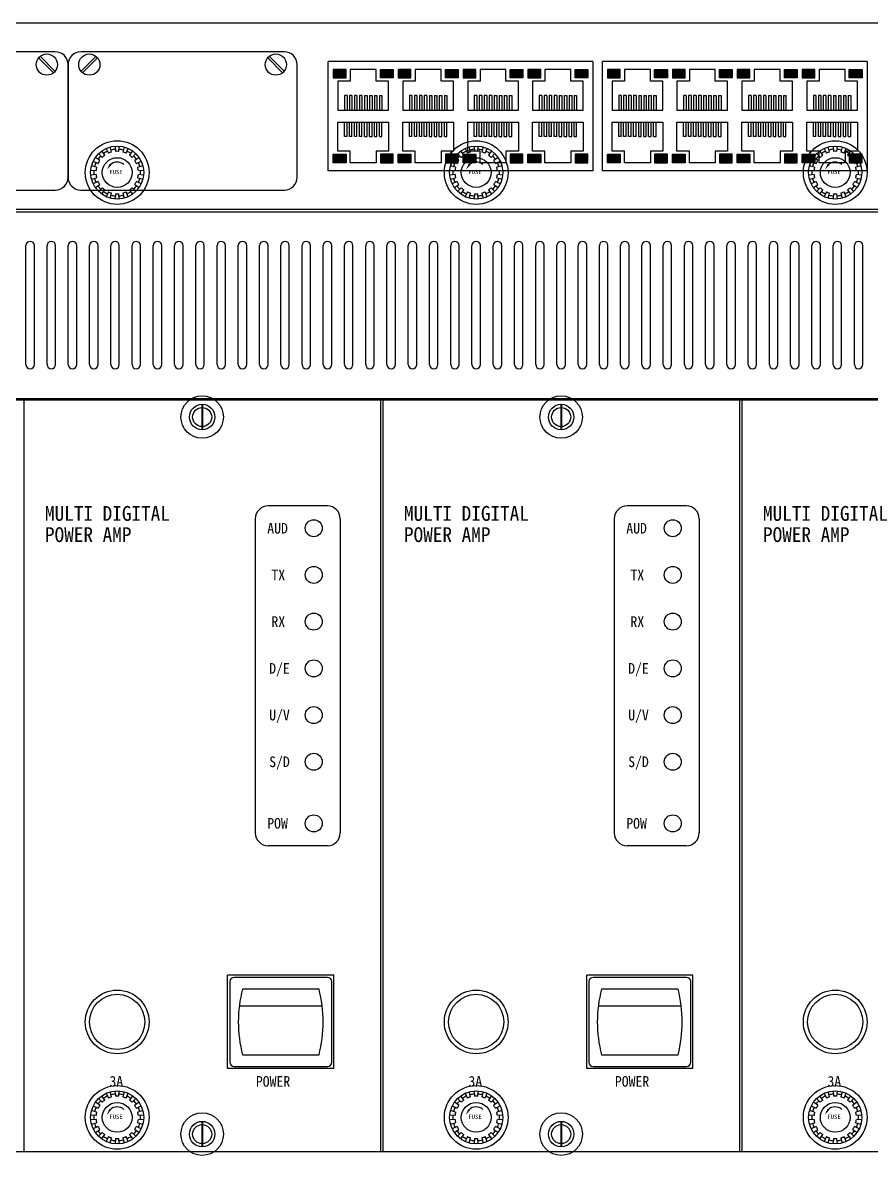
# Model space of a CAD drawing. Header units: millimetres. Extents: x 0 to 841, y 0 to 594.
# Drawn here: x 679.72 to 689.7, y 163.58 to 176.92 of the extents above; entities that cross this region are included whole.
import ezdxf
from ezdxf.enums import TextEntityAlignment as Align

# ---------------------------------------------------------------- set-up
doc = ezdxf.new("R2010")
doc.units = ezdxf.units.MM
doc.header["$LTSCALE"] = 10
doc.layers.add('LINE06', color=9, linetype='Continuous')
doc.styles.add('F1', font='GulimChe.ttf', dxfattribs={"height": 2})
doc.styles.get("Standard").update_dxf_attribs({"font": 'GulimChe.ttf'})

# ---------------------------------------------------------------- blocks, each defined once
blk = doc.blocks.new('FUSE')
for p, q in [((-197.43, 1363.48), (-196.55, 1362.59)), ((-195.94, 1363.11), (-196.66, 1364.13)), ((-195.64, 1364.72), (-195.12, 1363.58)), ((-194.37, 1363.85), (-194.7, 1365.06)), ((-193.54, 1365.26), (-193.44, 1364.02)), ((-192.64, 1364.02), (-192.54, 1365.26)), ((-191.38, 1365.06), (-191.71, 1363.85)), ((-190.96, 1363.58), (-190.44, 1364.72)), ((-189.42, 1364.13), (-190.14, 1363.11)), ((-189.53, 1362.59), (-188.65, 1363.48)), ((-197.88, 1360.29), (-199.09, 1360.61)), ((-198.68, 1361.72), (-197.55, 1361.18)), ((-197.15, 1361.87), (-198.18, 1362.58)), ((-187.89, 1362.58), (-188.92, 1361.87)), ((-188.52, 1361.18), (-187.39, 1361.72)), ((-186.99, 1360.61), (-188.2, 1360.29)), ((-199.26, 1359.62), (-198.02, 1359.51)), ((-198.02, 1358.56), (-199.26, 1358.44)), ((-199.09, 1357.46), (-197.88, 1357.77)), ((-188.2, 1357.77), (-186.99, 1357.46)), ((-188.06, 1359.51), (-186.82, 1359.62)), ((-186.82, 1358.44), (-188.06, 1358.56)), ((-197.55, 1356.89), (-198.68, 1356.35)), ((-198.18, 1355.49), (-197.15, 1356.2)), ((-196.55, 1355.47), (-197.43, 1354.58)), ((-188.65, 1354.58), (-189.53, 1355.47)), ((-188.92, 1356.2), (-187.89, 1355.49)), ((-187.39, 1356.35), (-188.52, 1356.89)), ((-196.66, 1353.94), (-195.94, 1354.96)), ((-195.12, 1354.49), (-195.64, 1353.35)), ((-194.7, 1353.01), (-194.37, 1354.21)), ((-193.44, 1354.05), (-193.54, 1352.8)), ((-192.54, 1352.8), (-192.64, 1354.05)), ((-191.71, 1354.21), (-191.38, 1353.01)), ((-190.44, 1353.35), (-190.96, 1354.49)), ((-190.14, 1354.96), (-189.42, 1353.94))]:
    blk.add_line(p, q)
for radius in [7.5, 6.25, 3.5]:
    blk.add_circle((-193.04, 1359.03), radius)
for radius, start, end in [(5, 125.4114, 134.5886), (5.5, 114.5886, 125.4114), (5, 105.4114, 114.5886), (5.5, 94.5886, 105.4114), (5, 85.4114, 94.5886), (5.5, 74.5886, 85.4114), (5, 65.4114, 74.5886), (5.5, 54.5886, 65.4114), (5, 45.4114, 54.5886), (5.5, 154.5886, 165.4114), (5.5, 134.5886, 145.4114), (5, 145.4114, 154.5886), (2.46, 49.7515, 132.9205), (5.5, 34.5886, 45.4114), (5, 25.4114, 34.5886), (5.5, 14.5886, 25.4114), (5.5, 174.5886, 185.4114), (5.5, 194.5886, 205.4114), (5, 165.4114, 174.5886), (5, 185.4114, 194.5886), (5, 5.4114, 14.5886), (5, 345.4114, 354.5886), (5.5, 334.5886, 345.4114), (5.5, 354.5886, 5.4114), (5.5, 214.5886, 225.4114), (5, 205.4114, 214.5886), (5, 225.4114, 234.5886), (5, 305.4114, 314.5886), (5.5, 314.5886, 325.4114), (5, 325.4114, 334.5886), (5.5, 234.5886, 245.4114), (5, 245.4114, 254.5886), (5.5, 254.5886, 265.4114), (5, 265.4114, 274.5886), (5.5, 274.5886, 285.4114), (5, 285.4114, 294.5886), (5.5, 294.5886, 305.4114)]:
    blk.add_arc((-193.04, 1359.03), radius, start, end)
blk.add_solid([(-194.43, 1360.77), (-194.84, 1361.05), (-195.49, 1359.67)])
at = {"style": 'F1'}
blk.add_text('FUSE', height=1, dxfattribs=at).set_placement((-194.89, 1358.67))
blk = doc.blocks.new('sw-05')
at = {"color": 7}
for p, q in [((-12, 9.5), (-12, -9.5)), ((11, 10.5), (-11, 10.5)), ((12, -9.5), (12, 9.5)), ((9, 7.75), (-9, 7.75)), ((9.77, 3.75), (-9.77, 3.75)), ((-9, -7.75), (9, -7.75)), ((-11, -10.5), (11, -10.5))]:
    blk.add_line(p, q, dxfattribs=at)
for centre, radius, start, end in [((-11, 9.5), 1, 90, 180), ((11, 9.5), 1, 0, 90), ((20.53, 0), 30.53, 165.2952, 194.7048), ((-20.53, 0), 30.53, 345.2952, 14.7048), ((-11, -9.5), 1, 180, 270), ((11, -9.5), 1, 270, 0)]:
    blk.add_arc(centre, radius, start, end, dxfattribs=at)

msp = doc.modelspace()

# ---------------------------------------------------------------- hatches: boundary and pattern name
at = {"layer": 'LINE06'}
for points in [[(683.376, 176.363), (683.376, 176.273), (683.516, 176.273), (683.516, 176.363)], [(683.931, 176.363), (683.931, 176.273), (684.071, 176.273), (684.071, 176.363)], [(684.14, 176.363), (684.14, 176.273), (684.28, 176.273), (684.28, 176.363)], [(684.695, 176.363), (684.695, 176.273), (684.835, 176.273), (684.835, 176.363)], [(684.903, 176.363), (684.903, 176.273), (685.043, 176.273), (685.043, 176.363)], [(685.458, 176.363), (685.458, 176.273), (685.598, 176.273), (685.598, 176.363)], [(685.667, 176.363), (685.667, 176.273), (685.807, 176.273), (685.807, 176.363)], [(686.222, 176.363), (686.222, 176.273), (686.362, 176.273), (686.362, 176.363)], [(686.603, 176.363), (686.603, 176.273), (686.743, 176.273), (686.743, 176.363)], [(687.158, 176.363), (687.158, 176.273), (687.298, 176.273), (687.298, 176.363)], [(687.367, 176.363), (687.367, 176.273), (687.507, 176.273), (687.507, 176.363)], [(687.922, 176.363), (687.922, 176.273), (688.062, 176.273), (688.062, 176.363)], [(688.13, 176.363), (688.13, 176.273), (688.27, 176.273), (688.27, 176.363)], [(688.685, 176.363), (688.685, 176.273), (688.825, 176.273), (688.825, 176.363)], [(688.894, 176.363), (688.894, 176.273), (689.034, 176.273), (689.034, 176.363)], [(689.449, 176.363), (689.449, 176.273), (689.589, 176.273), (689.589, 176.363)], [(683.516, 175.274), (683.516, 175.364), (683.376, 175.364), (683.376, 175.274)], [(684.071, 175.274), (684.071, 175.364), (683.931, 175.364), (683.931, 175.274)], [(684.28, 175.274), (684.28, 175.364), (684.14, 175.364), (684.14, 175.274)], [(684.835, 175.274), (684.835, 175.364), (684.695, 175.364), (684.695, 175.274)], [(685.043, 175.274), (685.043, 175.364), (684.903, 175.364), (684.903, 175.274)], [(685.598, 175.274), (685.598, 175.364), (685.458, 175.364), (685.458, 175.274)], [(685.807, 175.274), (685.807, 175.364), (685.667, 175.364), (685.667, 175.274)], [(686.362, 175.274), (686.362, 175.364), (686.222, 175.364), (686.222, 175.274)], [(686.743, 175.274), (686.743, 175.364), (686.603, 175.364), (686.603, 175.274)], [(687.298, 175.274), (687.298, 175.364), (687.158, 175.364), (687.158, 175.274)], [(687.507, 175.274), (687.507, 175.364), (687.367, 175.364), (687.367, 175.274)], [(688.062, 175.274), (688.062, 175.364), (687.922, 175.364), (687.922, 175.274)], [(688.27, 175.274), (688.27, 175.364), (688.13, 175.364), (688.13, 175.274)], [(688.825, 175.274), (688.825, 175.364), (688.685, 175.364), (688.685, 175.274)], [(689.034, 175.274), (689.034, 175.364), (688.894, 175.364), (688.894, 175.274)], [(689.589, 175.274), (689.589, 175.364), (689.449, 175.364), (689.449, 175.274)]]:
    msp.add_hatch(color=256, dxfattribs=at).paths.add_polyline_path(points)

# ---------------------------------------------------------------- linework, layer by layer
at = {"color": 7, "lineweight": 30}
for p, q in [((683.303, 171.228), (682.603, 171.228)), ((687.528, 171.228), (686.828, 171.228)), ((683.453, 171.078), (683.453, 167.378)), ((687.678, 171.078), (687.678, 167.378)), ((683.303, 167.228), (682.603, 167.228)), ((687.528, 167.228), (686.828, 167.228))]:
    msp.add_line(p, q, dxfattribs=at)
at = {"color": 7}
for p, q in [((682.453, 171.078), (682.453, 167.378)), ((686.678, 171.078), (686.678, 167.378))]:
    msp.add_line(p, q, dxfattribs=at)
for centre, start, end in [((682.603, 171.078), 90, 180), ((686.828, 171.078), 90, 180), ((682.603, 167.378), 180, 270), ((686.828, 167.378), 180, 270)]:
    msp.add_arc(centre, 0.15, start, end, dxfattribs=at)
at = {"color": 7, "lineweight": 30}
for centre, start, end in [((683.303, 171.078), 0, 90), ((687.528, 171.078), 0, 90), ((683.303, 167.378), 270, 0), ((687.528, 167.378), 270, 0)]:
    msp.add_arc(centre, 0.15, start, end, dxfattribs=at)
at = {"layer": 'LINE06'}
for p, q in [((680.079, 176.328), (679.903, 176.504)), ((680.096, 176.346), (679.92, 176.522)), ((680.403, 176.346), (680.579, 176.522)), ((680.42, 176.328), (680.596, 176.504)), ((682.774, 176.328), (682.599, 176.504)), ((682.792, 176.346), (682.616, 176.522)), ((686.426, 176.463), (683.312, 176.463)), ((683.312, 175.173), (683.312, 176.463)), ((686.426, 176.463), (686.426, 175.173)), ((689.653, 176.463), (686.539, 176.463)), ((686.539, 175.173), (686.539, 176.463)), ((689.653, 176.463), (689.653, 175.173)), ((683.371, 176.368), (683.371, 176.268)), ((683.521, 176.368), (683.371, 176.368)), ((683.376, 176.363), (683.376, 176.273)), ((683.516, 176.363), (683.376, 176.363)), ((683.516, 176.273), (683.516, 176.363)), ((683.521, 176.268), (683.521, 176.368)), ((683.876, 176.368), (683.571, 176.368)), ((683.571, 176.368), (683.571, 176.229)), ((683.876, 176.229), (683.876, 176.368)), ((683.926, 176.368), (684.076, 176.368)), ((683.926, 176.268), (683.926, 176.368)), ((683.931, 176.363), (684.071, 176.363)), ((683.931, 176.273), (683.931, 176.363)), ((684.071, 176.363), (684.071, 176.273)), ((684.076, 176.368), (684.076, 176.268)), ((684.135, 176.368), (684.135, 176.268)), ((684.285, 176.368), (684.135, 176.368)), ((684.14, 176.363), (684.14, 176.273)), ((684.28, 176.363), (684.14, 176.363)), ((684.28, 176.273), (684.28, 176.363)), ((684.285, 176.268), (684.285, 176.368)), ((684.64, 176.368), (684.335, 176.368)), ((684.335, 176.368), (684.335, 176.229)), ((684.64, 176.229), (684.64, 176.368)), ((684.69, 176.368), (684.84, 176.368)), ((684.69, 176.268), (684.69, 176.368)), ((684.695, 176.363), (684.835, 176.363)), ((684.695, 176.273), (684.695, 176.363)), ((684.835, 176.363), (684.835, 176.273)), ((684.84, 176.368), (684.84, 176.268)), ((684.898, 176.368), (684.898, 176.268)), ((685.048, 176.368), (684.898, 176.368)), ((684.903, 176.363), (684.903, 176.273)), ((685.043, 176.363), (684.903, 176.363)), ((685.043, 176.273), (685.043, 176.363)), ((685.048, 176.268), (685.048, 176.368)), ((685.403, 176.368), (685.098, 176.368)), ((685.098, 176.368), (685.098, 176.229)), ((685.403, 176.229), (685.403, 176.368)), ((685.453, 176.368), (685.603, 176.368)), ((685.453, 176.268), (685.453, 176.368)), ((685.458, 176.363), (685.598, 176.363)), ((685.458, 176.273), (685.458, 176.363)), ((685.598, 176.363), (685.598, 176.273)), ((685.603, 176.368), (685.603, 176.268)), ((685.662, 176.368), (685.662, 176.268)), ((685.812, 176.368), (685.662, 176.368)), ((685.667, 176.363), (685.667, 176.273)), ((685.807, 176.363), (685.667, 176.363)), ((685.807, 176.273), (685.807, 176.363)), ((685.812, 176.268), (685.812, 176.368)), ((686.167, 176.368), (685.862, 176.368)), ((685.862, 176.368), (685.862, 176.229)), ((686.167, 176.229), (686.167, 176.368)), ((686.217, 176.368), (686.367, 176.368)), ((686.217, 176.268), (686.217, 176.368)), ((686.222, 176.363), (686.362, 176.363)), ((686.222, 176.273), (686.222, 176.363)), ((686.362, 176.363), (686.362, 176.273)), ((686.367, 176.368), (686.367, 176.268)), ((686.598, 176.368), (686.598, 176.268)), ((686.748, 176.368), (686.598, 176.368)), ((686.603, 176.363), (686.603, 176.273)), ((686.743, 176.363), (686.603, 176.363)), ((686.743, 176.273), (686.743, 176.363)), ((686.748, 176.268), (686.748, 176.368)), ((687.103, 176.368), (686.798, 176.368)), ((686.798, 176.368), (686.798, 176.229)), ((687.103, 176.229), (687.103, 176.368)), ((687.153, 176.368), (687.303, 176.368)), ((687.153, 176.268), (687.153, 176.368)), ((687.158, 176.363), (687.298, 176.363)), ((687.158, 176.273), (687.158, 176.363)), ((687.298, 176.363), (687.298, 176.273)), ((687.303, 176.368), (687.303, 176.268)), ((687.362, 176.368), (687.362, 176.268)), ((687.512, 176.368), (687.362, 176.368)), ((687.367, 176.363), (687.367, 176.273)), ((687.507, 176.363), (687.367, 176.363)), ((687.507, 176.273), (687.507, 176.363)), ((687.512, 176.268), (687.512, 176.368)), ((687.867, 176.368), (687.562, 176.368)), ((687.562, 176.368), (687.562, 176.229)), ((687.867, 176.229), (687.867, 176.368)), ((687.917, 176.368), (688.067, 176.368)), ((687.917, 176.268), (687.917, 176.368)), ((687.922, 176.363), (688.062, 176.363)), ((687.922, 176.273), (687.922, 176.363)), ((688.062, 176.363), (688.062, 176.273)), ((688.067, 176.368), (688.067, 176.268)), ((688.125, 176.368), (688.125, 176.268)), ((688.275, 176.368), (688.125, 176.368)), ((688.13, 176.363), (688.13, 176.273)), ((688.27, 176.363), (688.13, 176.363)), ((688.27, 176.273), (688.27, 176.363)), ((688.275, 176.268), (688.275, 176.368)), ((688.63, 176.368), (688.325, 176.368)), ((688.325, 176.368), (688.325, 176.229)), ((688.63, 176.229), (688.63, 176.368)), ((688.68, 176.368), (688.83, 176.368)), ((688.68, 176.268), (688.68, 176.368)), ((688.685, 176.363), (688.825, 176.363)), ((688.685, 176.273), (688.685, 176.363)), ((688.825, 176.363), (688.825, 176.273)), ((688.83, 176.368), (688.83, 176.268)), ((688.889, 176.368), (688.889, 176.268)), ((689.039, 176.368), (688.889, 176.368)), ((688.894, 176.363), (688.894, 176.273)), ((689.034, 176.363), (688.894, 176.363)), ((689.034, 176.273), (689.034, 176.363)), ((689.039, 176.268), (689.039, 176.368)), ((689.394, 176.368), (689.089, 176.368)), ((689.089, 176.368), (689.089, 176.229)), ((689.394, 176.229), (689.394, 176.368)), ((689.444, 176.368), (689.594, 176.368)), ((689.444, 176.268), (689.444, 176.368)), ((689.449, 176.363), (689.589, 176.363)), ((689.449, 176.273), (689.449, 176.363)), ((689.589, 176.363), (689.589, 176.273)), ((689.594, 176.368), (689.594, 176.268)), ((683.371, 176.268), (683.521, 176.268)), ((683.376, 176.273), (683.516, 176.273)), ((683.425, 176.229), (683.425, 175.889)), ((683.571, 176.229), (683.425, 176.229)), ((684.021, 176.229), (683.876, 176.229)), ((684.076, 176.268), (683.926, 176.268)), ((684.071, 176.273), (683.931, 176.273)), ((684.021, 175.889), (684.021, 176.229)), ((684.135, 176.268), (684.285, 176.268)), ((684.14, 176.273), (684.28, 176.273)), ((684.189, 176.229), (684.189, 175.889)), ((684.335, 176.229), (684.189, 176.229)), ((684.785, 176.229), (684.64, 176.229)), ((684.84, 176.268), (684.69, 176.268)), ((684.835, 176.273), (684.695, 176.273)), ((684.785, 175.889), (684.785, 176.229)), ((684.898, 176.268), (685.048, 176.268)), ((684.903, 176.273), (685.043, 176.273)), ((684.953, 176.229), (684.953, 175.889)), ((685.098, 176.229), (684.953, 176.229)), ((685.549, 176.229), (685.403, 176.229)), ((685.603, 176.268), (685.453, 176.268)), ((685.598, 176.273), (685.458, 176.273)), ((685.549, 175.889), (685.549, 176.229)), ((685.662, 176.268), (685.812, 176.268)), ((685.667, 176.273), (685.807, 176.273)), ((685.717, 176.229), (685.717, 175.889)), ((685.862, 176.229), (685.717, 176.229)), ((686.313, 176.229), (686.167, 176.229)), ((686.367, 176.268), (686.217, 176.268)), ((686.362, 176.273), (686.222, 176.273)), ((686.313, 175.889), (686.313, 176.229)), ((686.598, 176.268), (686.748, 176.268)), ((686.603, 176.273), (686.743, 176.273)), ((686.652, 176.229), (686.652, 175.889)), ((686.798, 176.229), (686.652, 176.229)), ((687.248, 176.229), (687.103, 176.229)), ((687.303, 176.268), (687.153, 176.268)), ((687.298, 176.273), (687.158, 176.273)), ((687.248, 175.889), (687.248, 176.229)), ((687.362, 176.268), (687.512, 176.268)), ((687.367, 176.273), (687.507, 176.273)), ((687.416, 176.229), (687.416, 175.889)), ((687.562, 176.229), (687.416, 176.229)), ((688.012, 176.229), (687.867, 176.229)), ((688.067, 176.268), (687.917, 176.268)), ((688.062, 176.273), (687.922, 176.273)), ((688.012, 175.889), (688.012, 176.229)), ((688.125, 176.268), (688.275, 176.268)), ((688.13, 176.273), (688.27, 176.273)), ((688.18, 176.229), (688.18, 175.889)), ((688.325, 176.229), (688.18, 176.229)), ((688.776, 176.229), (688.63, 176.229)), ((688.83, 176.268), (688.68, 176.268)), ((688.825, 176.273), (688.685, 176.273)), ((688.776, 175.889), (688.776, 176.229)), ((688.889, 176.268), (689.039, 176.268)), ((688.894, 176.273), (689.034, 176.273)), ((688.944, 176.229), (688.944, 175.889)), ((689.089, 176.229), (688.944, 176.229)), ((689.54, 176.229), (689.394, 176.229)), ((689.594, 176.268), (689.444, 176.268)), ((689.589, 176.273), (689.449, 176.273)), ((689.54, 175.889), (689.54, 176.229)), ((683.533, 176.059), (683.503, 176.059)), ((683.503, 176.059), (683.503, 175.889)), ((683.533, 176.059), (683.533, 175.889)), ((683.561, 176.059), (683.561, 175.889)), ((683.591, 176.059), (683.561, 176.059)), ((683.591, 176.059), (683.591, 175.889)), ((683.62, 176.059), (683.62, 175.889)), ((683.65, 176.059), (683.62, 176.059)), ((683.65, 176.059), (683.65, 175.889)), ((683.678, 176.059), (683.678, 175.889)), ((683.708, 176.059), (683.678, 176.059)), ((683.708, 176.059), (683.708, 175.889)), ((683.738, 176.059), (683.768, 176.059)), ((683.738, 176.059), (683.738, 175.889)), ((683.768, 176.059), (683.768, 175.889)), ((683.797, 176.059), (683.797, 175.889)), ((683.797, 176.059), (683.827, 176.059)), ((683.827, 176.059), (683.827, 175.889)), ((683.855, 176.059), (683.855, 175.889)), ((683.855, 176.059), (683.885, 176.059)), ((683.885, 176.059), (683.885, 175.889)), ((683.914, 176.059), (683.944, 176.059)), ((683.914, 176.059), (683.914, 175.889)), ((683.944, 176.059), (683.944, 175.889)), ((684.297, 176.059), (684.267, 176.059)), ((684.267, 176.059), (684.267, 175.889)), ((684.297, 176.059), (684.297, 175.889)), ((684.325, 176.059), (684.325, 175.889)), ((684.355, 176.059), (684.325, 176.059)), ((684.355, 176.059), (684.355, 175.889)), ((684.384, 176.059), (684.384, 175.889)), ((684.414, 176.059), (684.384, 176.059)), ((684.414, 176.059), (684.414, 175.889)), ((684.442, 176.059), (684.442, 175.889)), ((684.472, 176.059), (684.442, 176.059)), ((684.472, 176.059), (684.472, 175.889)), ((684.502, 176.059), (684.532, 176.059)), ((684.502, 176.059), (684.502, 175.889)), ((684.532, 176.059), (684.532, 175.889)), ((684.561, 176.059), (684.561, 175.889)), ((684.561, 176.059), (684.591, 176.059)), ((684.591, 176.059), (684.591, 175.889)), ((684.619, 176.059), (684.619, 175.889)), ((684.619, 176.059), (684.649, 176.059)), ((684.649, 176.059), (684.649, 175.889)), ((684.678, 176.059), (684.708, 176.059)), ((684.678, 176.059), (684.678, 175.889)), ((684.708, 176.059), (684.708, 175.889)), ((685.06, 176.059), (685.03, 176.059)), ((685.03, 176.059), (685.03, 175.889)), ((685.06, 176.059), (685.06, 175.889)), ((685.089, 176.059), (685.089, 175.889)), ((685.119, 176.059), (685.089, 176.059)), ((685.119, 176.059), (685.119, 175.889)), ((685.147, 176.059), (685.147, 175.889)), ((685.177, 176.059), (685.147, 176.059)), ((685.177, 176.059), (685.177, 175.889)), ((685.206, 176.059), (685.206, 175.889)), ((685.236, 176.059), (685.206, 176.059)), ((685.236, 176.059), (685.236, 175.889)), ((685.266, 176.059), (685.296, 176.059)), ((685.266, 176.059), (685.266, 175.889)), ((685.296, 176.059), (685.296, 175.889)), ((685.324, 176.059), (685.324, 175.889)), ((685.324, 176.059), (685.354, 176.059)), ((685.354, 176.059), (685.354, 175.889)), ((685.383, 176.059), (685.383, 175.889)), ((685.383, 176.059), (685.413, 176.059)), ((685.413, 176.059), (685.413, 175.889)), ((685.441, 176.059), (685.471, 176.059)), ((685.441, 176.059), (685.441, 175.889)), ((685.471, 176.059), (685.471, 175.889)), ((685.824, 176.059), (685.794, 176.059)), ((685.794, 176.059), (685.794, 175.889)), ((685.824, 176.059), (685.824, 175.889)), ((685.853, 176.059), (685.853, 175.889)), ((685.883, 176.059), (685.853, 176.059)), ((685.883, 176.059), (685.883, 175.889)), ((685.911, 176.059), (685.911, 175.889)), ((685.941, 176.059), (685.911, 176.059)), ((685.941, 176.059), (685.941, 175.889)), ((685.97, 176.059), (685.97, 175.889)), ((686, 176.059), (685.97, 176.059)), ((686, 176.059), (686, 175.889)), ((686.03, 176.059), (686.06, 176.059)), ((686.03, 176.059), (686.03, 175.889)), ((686.06, 176.059), (686.06, 175.889)), ((686.088, 176.059), (686.088, 175.889)), ((686.088, 176.059), (686.118, 176.059)), ((686.118, 176.059), (686.118, 175.889)), ((686.147, 176.059), (686.147, 175.889)), ((686.147, 176.059), (686.177, 176.059)), ((686.177, 176.059), (686.177, 175.889)), ((686.205, 176.059), (686.235, 176.059)), ((686.205, 176.059), (686.205, 175.889)), ((686.235, 176.059), (686.235, 175.889)), ((686.76, 176.059), (686.73, 176.059)), ((686.73, 176.059), (686.73, 175.889)), ((686.76, 176.059), (686.76, 175.889)), ((686.788, 176.059), (686.788, 175.889)), ((686.818, 176.059), (686.788, 176.059)), ((686.818, 176.059), (686.818, 175.889)), ((686.847, 176.059), (686.847, 175.889)), ((686.877, 176.059), (686.847, 176.059)), ((686.877, 176.059), (686.877, 175.889)), ((686.905, 176.059), (686.905, 175.889)), ((686.935, 176.059), (686.905, 176.059)), ((686.935, 176.059), (686.935, 175.889)), ((686.965, 176.059), (686.995, 176.059)), ((686.965, 176.059), (686.965, 175.889)), ((686.995, 176.059), (686.995, 175.889)), ((687.024, 176.059), (687.024, 175.889)), ((687.024, 176.059), (687.054, 176.059)), ((687.054, 176.059), (687.054, 175.889)), ((687.082, 176.059), (687.082, 175.889)), ((687.082, 176.059), (687.112, 176.059)), ((687.112, 176.059), (687.112, 175.889)), ((687.141, 176.059), (687.171, 176.059)), ((687.141, 176.059), (687.141, 175.889)), ((687.171, 176.059), (687.171, 175.889)), ((687.524, 176.059), (687.494, 176.059)), ((687.494, 176.059), (687.494, 175.889)), ((687.524, 176.059), (687.524, 175.889)), ((687.552, 176.059), (687.552, 175.889)), ((687.582, 176.059), (687.552, 176.059)), ((687.582, 176.059), (687.582, 175.889)), ((687.611, 176.059), (687.611, 175.889)), ((687.641, 176.059), (687.611, 176.059)), ((687.641, 176.059), (687.641, 175.889)), ((687.669, 176.059), (687.669, 175.889)), ((687.699, 176.059), (687.669, 176.059)), ((687.699, 176.059), (687.699, 175.889)), ((687.729, 176.059), (687.759, 176.059)), ((687.729, 176.059), (687.729, 175.889)), ((687.759, 176.059), (687.759, 175.889)), ((687.788, 176.059), (687.788, 175.889)), ((687.788, 176.059), (687.818, 176.059)), ((687.818, 176.059), (687.818, 175.889)), ((687.846, 176.059), (687.846, 175.889)), ((687.846, 176.059), (687.876, 176.059)), ((687.876, 176.059), (687.876, 175.889)), ((687.905, 176.059), (687.935, 176.059)), ((687.905, 176.059), (687.905, 175.889)), ((687.935, 176.059), (687.935, 175.889)), ((688.287, 176.059), (688.257, 176.059)), ((688.257, 176.059), (688.257, 175.889)), ((688.287, 176.059), (688.287, 175.889)), ((688.316, 176.059), (688.316, 175.889)), ((688.346, 176.059), (688.316, 176.059)), ((688.346, 176.059), (688.346, 175.889)), ((688.374, 176.059), (688.374, 175.889)), ((688.404, 176.059), (688.374, 176.059)), ((688.404, 176.059), (688.404, 175.889)), ((688.433, 176.059), (688.433, 175.889)), ((688.463, 176.059), (688.433, 176.059)), ((688.463, 176.059), (688.463, 175.889)), ((688.493, 176.059), (688.523, 176.059)), ((688.493, 176.059), (688.493, 175.889)), ((688.523, 176.059), (688.523, 175.889)), ((688.551, 176.059), (688.551, 175.889)), ((688.551, 176.059), (688.581, 176.059)), ((688.581, 176.059), (688.581, 175.889)), ((688.61, 176.059), (688.61, 175.889)), ((688.61, 176.059), (688.64, 176.059)), ((688.64, 176.059), (688.64, 175.889)), ((688.668, 176.059), (688.698, 176.059)), ((688.668, 176.059), (688.668, 175.889)), ((688.698, 176.059), (688.698, 175.889)), ((689.051, 176.059), (689.021, 176.059)), ((689.021, 176.059), (689.021, 175.889)), ((689.051, 176.059), (689.051, 175.889)), ((689.08, 176.059), (689.08, 175.889)), ((689.11, 176.059), (689.08, 176.059)), ((689.11, 176.059), (689.11, 175.889)), ((689.138, 176.059), (689.138, 175.889)), ((689.168, 176.059), (689.138, 176.059)), ((689.168, 176.059), (689.168, 175.889)), ((689.197, 176.059), (689.197, 175.889)), ((689.227, 176.059), (689.197, 176.059)), ((689.227, 176.059), (689.227, 175.889)), ((689.257, 176.059), (689.287, 176.059)), ((689.257, 176.059), (689.257, 175.889)), ((689.287, 176.059), (689.287, 175.889)), ((689.315, 176.059), (689.315, 175.889)), ((689.315, 176.059), (689.345, 176.059)), ((689.345, 176.059), (689.345, 175.889)), ((689.374, 176.059), (689.374, 175.889)), ((689.374, 176.059), (689.404, 176.059)), ((689.404, 176.059), (689.404, 175.889)), ((689.432, 176.059), (689.462, 176.059)), ((689.432, 176.059), (689.432, 175.889)), ((689.462, 176.059), (689.462, 175.889)), ((683.425, 175.889), (684.021, 175.889)), ((684.189, 175.889), (684.785, 175.889)), ((684.953, 175.889), (685.549, 175.889)), ((685.717, 175.889), (686.313, 175.889)), ((686.652, 175.889), (687.248, 175.889)), ((687.416, 175.889), (688.012, 175.889)), ((688.18, 175.889), (688.776, 175.889)), ((688.944, 175.889), (689.54, 175.889)), ((683.425, 175.748), (684.021, 175.748)), ((683.425, 175.407), (683.425, 175.748)), ((683.503, 175.578), (683.503, 175.748)), ((683.533, 175.578), (683.533, 175.748)), ((683.561, 175.578), (683.561, 175.748)), ((683.591, 175.578), (683.591, 175.748)), ((683.62, 175.578), (683.62, 175.748)), ((683.65, 175.578), (683.65, 175.748)), ((683.678, 175.578), (683.678, 175.748)), ((683.708, 175.578), (683.708, 175.748)), ((683.738, 175.578), (683.738, 175.748)), ((683.768, 175.578), (683.768, 175.748)), ((683.797, 175.578), (683.797, 175.748)), ((683.827, 175.578), (683.827, 175.748)), ((683.855, 175.578), (683.855, 175.748)), ((683.885, 175.578), (683.885, 175.748)), ((683.914, 175.578), (683.914, 175.748)), ((683.944, 175.578), (683.944, 175.748)), ((684.021, 175.748), (684.021, 175.407)), ((684.189, 175.748), (684.785, 175.748)), ((684.189, 175.407), (684.189, 175.748)), ((684.267, 175.578), (684.267, 175.748)), ((684.297, 175.578), (684.297, 175.748)), ((684.325, 175.578), (684.325, 175.748)), ((684.355, 175.578), (684.355, 175.748)), ((684.384, 175.578), (684.384, 175.748)), ((684.414, 175.578), (684.414, 175.748)), ((684.442, 175.578), (684.442, 175.748)), ((684.472, 175.578), (684.472, 175.748)), ((684.502, 175.578), (684.502, 175.748)), ((684.532, 175.578), (684.532, 175.748)), ((684.561, 175.578), (684.561, 175.748)), ((684.591, 175.578), (684.591, 175.748)), ((684.619, 175.578), (684.619, 175.748)), ((684.649, 175.578), (684.649, 175.748)), ((684.678, 175.578), (684.678, 175.748)), ((684.708, 175.578), (684.708, 175.748)), ((684.785, 175.748), (684.785, 175.407)), ((684.953, 175.748), (685.549, 175.748)), ((684.953, 175.407), (684.953, 175.748)), ((685.03, 175.578), (685.03, 175.748)), ((685.06, 175.578), (685.06, 175.748)), ((685.089, 175.578), (685.089, 175.748)), ((685.119, 175.578), (685.119, 175.748)), ((685.147, 175.578), (685.147, 175.748)), ((685.177, 175.578), (685.177, 175.748)), ((685.206, 175.578), (685.206, 175.748)), ((685.236, 175.578), (685.236, 175.748)), ((685.266, 175.578), (685.266, 175.748)), ((685.296, 175.578), (685.296, 175.748)), ((685.324, 175.578), (685.324, 175.748)), ((685.354, 175.578), (685.354, 175.748)), ((685.383, 175.578), (685.383, 175.748)), ((685.413, 175.578), (685.413, 175.748)), ((685.441, 175.578), (685.441, 175.748)), ((685.471, 175.578), (685.471, 175.748)), ((685.549, 175.748), (685.549, 175.407)), ((685.717, 175.748), (686.313, 175.748)), ((685.717, 175.407), (685.717, 175.748)), ((685.794, 175.578), (685.794, 175.748)), ((685.824, 175.578), (685.824, 175.748)), ((685.853, 175.578), (685.853, 175.748)), ((685.883, 175.578), (685.883, 175.748)), ((685.911, 175.578), (685.911, 175.748)), ((685.941, 175.578), (685.941, 175.748)), ((685.97, 175.578), (685.97, 175.748)), ((686, 175.578), (686, 175.748)), ((686.03, 175.578), (686.03, 175.748)), ((686.06, 175.578), (686.06, 175.748)), ((686.088, 175.578), (686.088, 175.748)), ((686.118, 175.578), (686.118, 175.748)), ((686.147, 175.578), (686.147, 175.748)), ((686.177, 175.578), (686.177, 175.748)), ((686.205, 175.578), (686.205, 175.748)), ((686.235, 175.578), (686.235, 175.748)), ((686.313, 175.748), (686.313, 175.407)), ((686.652, 175.748), (687.248, 175.748)), ((686.652, 175.407), (686.652, 175.748)), ((686.73, 175.578), (686.73, 175.748)), ((686.76, 175.578), (686.76, 175.748)), ((686.788, 175.578), (686.788, 175.748)), ((686.818, 175.578), (686.818, 175.748)), ((686.847, 175.578), (686.847, 175.748)), ((686.877, 175.578), (686.877, 175.748)), ((686.905, 175.578), (686.905, 175.748)), ((686.935, 175.578), (686.935, 175.748)), ((686.965, 175.578), (686.965, 175.748)), ((686.995, 175.578), (686.995, 175.748)), ((687.024, 175.578), (687.024, 175.748)), ((687.054, 175.578), (687.054, 175.748)), ((687.082, 175.578), (687.082, 175.748)), ((687.112, 175.578), (687.112, 175.748)), ((687.141, 175.578), (687.141, 175.748)), ((687.171, 175.578), (687.171, 175.748)), ((687.248, 175.748), (687.248, 175.407)), ((687.416, 175.748), (688.012, 175.748)), ((687.416, 175.407), (687.416, 175.748)), ((687.494, 175.578), (687.494, 175.748)), ((687.524, 175.578), (687.524, 175.748)), ((687.552, 175.578), (687.552, 175.748)), ((687.582, 175.578), (687.582, 175.748)), ((687.611, 175.578), (687.611, 175.748)), ((687.641, 175.578), (687.641, 175.748)), ((687.669, 175.578), (687.669, 175.748)), ((687.699, 175.578), (687.699, 175.748)), ((687.729, 175.578), (687.729, 175.748)), ((687.759, 175.578), (687.759, 175.748)), ((687.788, 175.578), (687.788, 175.748)), ((687.818, 175.578), (687.818, 175.748)), ((687.846, 175.578), (687.846, 175.748)), ((687.876, 175.578), (687.876, 175.748)), ((687.905, 175.578), (687.905, 175.748)), ((687.935, 175.578), (687.935, 175.748)), ((688.012, 175.748), (688.012, 175.407)), ((688.18, 175.748), (688.776, 175.748)), ((688.18, 175.407), (688.18, 175.748)), ((688.257, 175.578), (688.257, 175.748)), ((688.287, 175.578), (688.287, 175.748)), ((688.316, 175.578), (688.316, 175.748)), ((688.346, 175.578), (688.346, 175.748)), ((688.374, 175.578), (688.374, 175.748)), ((688.404, 175.578), (688.404, 175.748)), ((688.433, 175.578), (688.433, 175.748)), ((688.463, 175.578), (688.463, 175.748)), ((688.493, 175.578), (688.493, 175.748)), ((688.523, 175.578), (688.523, 175.748)), ((688.551, 175.578), (688.551, 175.748)), ((688.581, 175.578), (688.581, 175.748)), ((688.61, 175.578), (688.61, 175.748)), ((688.64, 175.578), (688.64, 175.748)), ((688.668, 175.578), (688.668, 175.748)), ((688.698, 175.578), (688.698, 175.748)), ((688.776, 175.748), (688.776, 175.407)), ((688.944, 175.748), (689.54, 175.748)), ((688.944, 175.407), (688.944, 175.748)), ((689.021, 175.578), (689.021, 175.748)), ((689.051, 175.578), (689.051, 175.748)), ((689.08, 175.578), (689.08, 175.748)), ((689.11, 175.578), (689.11, 175.748)), ((689.138, 175.578), (689.138, 175.748)), ((689.168, 175.578), (689.168, 175.748)), ((689.197, 175.578), (689.197, 175.748)), ((689.227, 175.578), (689.227, 175.748)), ((689.257, 175.578), (689.257, 175.748)), ((689.287, 175.578), (689.287, 175.748)), ((689.315, 175.578), (689.315, 175.748)), ((689.345, 175.578), (689.345, 175.748)), ((689.374, 175.578), (689.374, 175.748)), ((689.404, 175.578), (689.404, 175.748)), ((689.432, 175.578), (689.432, 175.748)), ((689.462, 175.578), (689.462, 175.748)), ((689.54, 175.748), (689.54, 175.407)), ((683.533, 175.578), (683.503, 175.578)), ((683.591, 175.578), (683.561, 175.578)), ((683.65, 175.578), (683.62, 175.578)), ((683.708, 175.578), (683.678, 175.578)), ((683.738, 175.578), (683.768, 175.578)), ((683.797, 175.578), (683.827, 175.578)), ((683.855, 175.578), (683.885, 175.578)), ((683.914, 175.578), (683.944, 175.578)), ((684.297, 175.578), (684.267, 175.578)), ((684.355, 175.578), (684.325, 175.578)), ((684.414, 175.578), (684.384, 175.578)), ((684.472, 175.578), (684.442, 175.578)), ((684.502, 175.578), (684.532, 175.578)), ((684.561, 175.578), (684.591, 175.578)), ((684.619, 175.578), (684.649, 175.578)), ((684.678, 175.578), (684.708, 175.578)), ((685.06, 175.578), (685.03, 175.578)), ((685.119, 175.578), (685.089, 175.578)), ((685.177, 175.578), (685.147, 175.578)), ((685.236, 175.578), (685.206, 175.578)), ((685.266, 175.578), (685.296, 175.578)), ((685.324, 175.578), (685.354, 175.578)), ((685.383, 175.578), (685.413, 175.578)), ((685.441, 175.578), (685.471, 175.578)), ((685.824, 175.578), (685.794, 175.578)), ((685.883, 175.578), (685.853, 175.578)), ((685.941, 175.578), (685.911, 175.578)), ((686, 175.578), (685.97, 175.578)), ((686.03, 175.578), (686.06, 175.578)), ((686.088, 175.578), (686.118, 175.578)), ((686.147, 175.578), (686.177, 175.578)), ((686.205, 175.578), (686.235, 175.578)), ((686.76, 175.578), (686.73, 175.578)), ((686.818, 175.578), (686.788, 175.578)), ((686.877, 175.578), (686.847, 175.578)), ((686.935, 175.578), (686.905, 175.578)), ((686.965, 175.578), (686.995, 175.578)), ((687.024, 175.578), (687.054, 175.578)), ((687.082, 175.578), (687.112, 175.578)), ((687.141, 175.578), (687.171, 175.578)), ((687.524, 175.578), (687.494, 175.578)), ((687.582, 175.578), (687.552, 175.578)), ((687.641, 175.578), (687.611, 175.578)), ((687.699, 175.578), (687.669, 175.578)), ((687.729, 175.578), (687.759, 175.578)), ((687.788, 175.578), (687.818, 175.578)), ((687.846, 175.578), (687.876, 175.578)), ((687.905, 175.578), (687.935, 175.578)), ((688.287, 175.578), (688.257, 175.578)), ((688.346, 175.578), (688.316, 175.578)), ((688.404, 175.578), (688.374, 175.578)), ((688.463, 175.578), (688.433, 175.578)), ((688.493, 175.578), (688.523, 175.578)), ((688.551, 175.578), (688.581, 175.578)), ((688.61, 175.578), (688.64, 175.578)), ((688.668, 175.578), (688.698, 175.578)), ((689.051, 175.578), (689.021, 175.578)), ((689.11, 175.578), (689.08, 175.578)), ((689.168, 175.578), (689.138, 175.578)), ((689.227, 175.578), (689.197, 175.578)), ((689.257, 175.578), (689.287, 175.578)), ((689.315, 175.578), (689.345, 175.578)), ((689.374, 175.578), (689.404, 175.578)), ((689.432, 175.578), (689.462, 175.578)), ((683.571, 175.407), (683.425, 175.407)), ((683.571, 175.269), (683.571, 175.407)), ((684.021, 175.407), (683.876, 175.407)), ((683.876, 175.407), (683.876, 175.269)), ((684.335, 175.407), (684.189, 175.407)), ((684.335, 175.269), (684.335, 175.407)), ((684.785, 175.407), (684.64, 175.407)), ((684.64, 175.407), (684.64, 175.269)), ((685.098, 175.407), (684.953, 175.407)), ((685.098, 175.269), (685.098, 175.407)), ((685.549, 175.407), (685.403, 175.407)), ((685.403, 175.407), (685.403, 175.269)), ((685.862, 175.407), (685.717, 175.407)), ((685.862, 175.269), (685.862, 175.407)), ((686.313, 175.407), (686.167, 175.407)), ((686.167, 175.407), (686.167, 175.269)), ((686.798, 175.407), (686.652, 175.407)), ((686.798, 175.269), (686.798, 175.407)), ((687.248, 175.407), (687.103, 175.407)), ((687.103, 175.407), (687.103, 175.269)), ((687.562, 175.407), (687.416, 175.407)), ((687.562, 175.269), (687.562, 175.407)), ((688.012, 175.407), (687.867, 175.407)), ((687.867, 175.407), (687.867, 175.269)), ((688.325, 175.407), (688.18, 175.407)), ((688.325, 175.269), (688.325, 175.407)), ((688.776, 175.407), (688.63, 175.407)), ((688.63, 175.407), (688.63, 175.269)), ((689.089, 175.407), (688.944, 175.407)), ((689.089, 175.269), (689.089, 175.407)), ((689.54, 175.407), (689.394, 175.407)), ((689.394, 175.407), (689.394, 175.269)), ((683.371, 175.269), (683.371, 175.369)), ((683.371, 175.369), (683.521, 175.369)), ((683.521, 175.269), (683.371, 175.269)), ((683.376, 175.274), (683.376, 175.364)), ((683.376, 175.364), (683.516, 175.364)), ((683.516, 175.274), (683.376, 175.274)), ((683.516, 175.364), (683.516, 175.274)), ((683.521, 175.369), (683.521, 175.269)), ((683.876, 175.269), (683.571, 175.269)), ((683.926, 175.369), (683.926, 175.269)), ((684.076, 175.369), (683.926, 175.369)), ((683.926, 175.269), (684.076, 175.269)), ((683.931, 175.364), (683.931, 175.274)), ((684.071, 175.364), (683.931, 175.364)), ((683.931, 175.274), (684.071, 175.274)), ((684.071, 175.274), (684.071, 175.364)), ((684.076, 175.269), (684.076, 175.369)), ((684.135, 175.269), (684.135, 175.369)), ((684.135, 175.369), (684.285, 175.369)), ((684.285, 175.269), (684.135, 175.269)), ((684.14, 175.274), (684.14, 175.364)), ((684.14, 175.364), (684.28, 175.364)), ((684.28, 175.274), (684.14, 175.274)), ((684.28, 175.364), (684.28, 175.274)), ((684.285, 175.369), (684.285, 175.269)), ((684.64, 175.269), (684.335, 175.269)), ((684.69, 175.369), (684.69, 175.269)), ((684.84, 175.369), (684.69, 175.369)), ((684.69, 175.269), (684.84, 175.269)), ((684.695, 175.364), (684.695, 175.274)), ((684.835, 175.364), (684.695, 175.364)), ((684.695, 175.274), (684.835, 175.274)), ((684.835, 175.274), (684.835, 175.364)), ((684.84, 175.269), (684.84, 175.369)), ((684.898, 175.269), (684.898, 175.369)), ((684.898, 175.369), (685.048, 175.369)), ((685.048, 175.269), (684.898, 175.269)), ((684.903, 175.274), (684.903, 175.364)), ((684.903, 175.364), (685.043, 175.364)), ((685.043, 175.274), (684.903, 175.274)), ((685.043, 175.364), (685.043, 175.274)), ((685.048, 175.369), (685.048, 175.269)), ((685.403, 175.269), (685.098, 175.269)), ((685.453, 175.369), (685.453, 175.269)), ((685.603, 175.369), (685.453, 175.369)), ((685.453, 175.269), (685.603, 175.269)), ((685.458, 175.364), (685.458, 175.274)), ((685.598, 175.364), (685.458, 175.364)), ((685.458, 175.274), (685.598, 175.274)), ((685.598, 175.274), (685.598, 175.364)), ((685.603, 175.269), (685.603, 175.369)), ((685.662, 175.269), (685.662, 175.369)), ((685.662, 175.369), (685.812, 175.369)), ((685.812, 175.269), (685.662, 175.269)), ((685.667, 175.274), (685.667, 175.364)), ((685.667, 175.364), (685.807, 175.364)), ((685.807, 175.274), (685.667, 175.274)), ((685.807, 175.364), (685.807, 175.274)), ((685.812, 175.369), (685.812, 175.269)), ((686.167, 175.269), (685.862, 175.269)), ((686.217, 175.369), (686.217, 175.269)), ((686.367, 175.369), (686.217, 175.369)), ((686.217, 175.269), (686.367, 175.269)), ((686.222, 175.364), (686.222, 175.274)), ((686.362, 175.364), (686.222, 175.364)), ((686.222, 175.274), (686.362, 175.274)), ((686.362, 175.274), (686.362, 175.364)), ((686.367, 175.269), (686.367, 175.369)), ((686.598, 175.269), (686.598, 175.369)), ((686.598, 175.369), (686.748, 175.369)), ((686.748, 175.269), (686.598, 175.269)), ((686.603, 175.274), (686.603, 175.364)), ((686.603, 175.364), (686.743, 175.364)), ((686.743, 175.274), (686.603, 175.274)), ((686.743, 175.364), (686.743, 175.274)), ((686.748, 175.369), (686.748, 175.269)), ((687.103, 175.269), (686.798, 175.269)), ((687.153, 175.369), (687.153, 175.269)), ((687.303, 175.369), (687.153, 175.369)), ((687.153, 175.269), (687.303, 175.269)), ((687.158, 175.364), (687.158, 175.274)), ((687.298, 175.364), (687.158, 175.364)), ((687.158, 175.274), (687.298, 175.274)), ((687.298, 175.274), (687.298, 175.364)), ((687.303, 175.269), (687.303, 175.369)), ((687.362, 175.269), (687.362, 175.369)), ((687.362, 175.369), (687.512, 175.369)), ((687.512, 175.269), (687.362, 175.269)), ((687.367, 175.274), (687.367, 175.364)), ((687.367, 175.364), (687.507, 175.364)), ((687.507, 175.274), (687.367, 175.274)), ((687.507, 175.364), (687.507, 175.274)), ((687.512, 175.369), (687.512, 175.269)), ((687.867, 175.269), (687.562, 175.269)), ((687.917, 175.369), (687.917, 175.269)), ((688.067, 175.369), (687.917, 175.369)), ((687.917, 175.269), (688.067, 175.269)), ((687.922, 175.364), (687.922, 175.274)), ((688.062, 175.364), (687.922, 175.364)), ((687.922, 175.274), (688.062, 175.274)), ((688.062, 175.274), (688.062, 175.364)), ((688.067, 175.269), (688.067, 175.369)), ((688.125, 175.269), (688.125, 175.369)), ((688.125, 175.369), (688.275, 175.369)), ((688.275, 175.269), (688.125, 175.269)), ((688.13, 175.274), (688.13, 175.364)), ((688.13, 175.364), (688.27, 175.364)), ((688.27, 175.274), (688.13, 175.274)), ((688.27, 175.364), (688.27, 175.274)), ((688.275, 175.369), (688.275, 175.269)), ((688.63, 175.269), (688.325, 175.269)), ((688.68, 175.369), (688.68, 175.269)), ((688.83, 175.369), (688.68, 175.369)), ((688.68, 175.269), (688.83, 175.269)), ((688.685, 175.364), (688.685, 175.274)), ((688.825, 175.364), (688.685, 175.364)), ((688.685, 175.274), (688.825, 175.274)), ((688.825, 175.274), (688.825, 175.364)), ((688.83, 175.269), (688.83, 175.369)), ((688.889, 175.269), (688.889, 175.369)), ((688.889, 175.369), (689.039, 175.369)), ((689.039, 175.269), (688.889, 175.269)), ((688.894, 175.274), (688.894, 175.364)), ((688.894, 175.364), (689.034, 175.364)), ((689.034, 175.274), (688.894, 175.274)), ((689.034, 175.364), (689.034, 175.274)), ((689.039, 175.369), (689.039, 175.269)), ((689.394, 175.269), (689.089, 175.269)), ((689.444, 175.369), (689.444, 175.269)), ((689.594, 175.369), (689.444, 175.369)), ((689.444, 175.269), (689.594, 175.269)), ((689.449, 175.364), (689.449, 175.274)), ((689.589, 175.364), (689.449, 175.364)), ((689.449, 175.274), (689.589, 175.274)), ((689.589, 175.274), (689.589, 175.364)), ((689.594, 175.269), (689.594, 175.369)), ((686.426, 175.173), (683.312, 175.173)), ((689.653, 175.173), (686.539, 175.173)), ((675.078, 174.693), (697.028, 174.693)), ((679.753, 172.893), (679.753, 174.293)), ((679.853, 172.893), (679.853, 174.293)), ((680.003, 172.893), (680.003, 174.293)), ((680.103, 172.893), (680.103, 174.293)), ((680.253, 172.893), (680.253, 174.293)), ((680.353, 172.893), (680.353, 174.293)), ((680.503, 172.893), (680.503, 174.293)), ((680.603, 172.893), (680.603, 174.293)), ((680.753, 172.893), (680.753, 174.293)), ((680.853, 172.893), (680.853, 174.293)), ((681.003, 172.893), (681.003, 174.293)), ((681.103, 172.893), (681.103, 174.293)), ((681.253, 172.893), (681.253, 174.293)), ((681.353, 172.893), (681.353, 174.293)), ((681.503, 172.893), (681.503, 174.293)), ((681.603, 172.893), (681.603, 174.293)), ((681.753, 172.893), (681.753, 174.293)), ((681.853, 172.893), (681.853, 174.293)), ((682.003, 172.893), (682.003, 174.293)), ((682.103, 172.893), (682.103, 174.293)), ((682.253, 172.893), (682.253, 174.293)), ((682.353, 172.893), (682.353, 174.293)), ((682.503, 172.893), (682.503, 174.293)), ((682.603, 172.893), (682.603, 174.293)), ((682.753, 172.893), (682.753, 174.293)), ((682.853, 172.893), (682.853, 174.293)), ((683.003, 172.893), (683.003, 174.293)), ((683.103, 172.893), (683.103, 174.293)), ((683.253, 172.893), (683.253, 174.293)), ((683.353, 172.893), (683.353, 174.293)), ((683.503, 172.893), (683.503, 174.293)), ((683.603, 172.893), (683.603, 174.293)), ((683.753, 172.893), (683.753, 174.293)), ((683.853, 172.893), (683.853, 174.293)), ((684.003, 172.893), (684.003, 174.293)), ((684.103, 172.893), (684.103, 174.293)), ((684.253, 172.893), (684.253, 174.293)), ((684.353, 172.893), (684.353, 174.293)), ((684.503, 172.893), (684.503, 174.293)), ((684.603, 172.893), (684.603, 174.293)), ((684.753, 172.893), (684.753, 174.293)), ((684.853, 172.893), (684.853, 174.293)), ((685.003, 172.893), (685.003, 174.293)), ((685.103, 172.893), (685.103, 174.293)), ((685.253, 172.893), (685.253, 174.293)), ((685.353, 172.893), (685.353, 174.293)), ((685.503, 172.893), (685.503, 174.293)), ((685.603, 172.893), (685.603, 174.293)), ((685.753, 172.893), (685.753, 174.293)), ((685.853, 172.893), (685.853, 174.293)), ((686.003, 172.893), (686.003, 174.293)), ((686.103, 172.893), (686.103, 174.293)), ((686.253, 172.893), (686.253, 174.293)), ((686.353, 172.893), (686.353, 174.293)), ((686.503, 172.893), (686.503, 174.293)), ((686.603, 172.893), (686.603, 174.293)), ((686.753, 172.893), (686.753, 174.293)), ((686.853, 172.893), (686.853, 174.293)), ((687.003, 172.893), (687.003, 174.293)), ((687.103, 172.893), (687.103, 174.293)), ((687.253, 172.893), (687.253, 174.293)), ((687.353, 172.893), (687.353, 174.293)), ((687.503, 172.893), (687.503, 174.293)), ((687.603, 172.893), (687.603, 174.293)), ((687.753, 172.893), (687.753, 174.293)), ((687.853, 172.893), (687.853, 174.293)), ((688.003, 172.893), (688.003, 174.293)), ((688.103, 172.893), (688.103, 174.293)), ((688.253, 172.893), (688.253, 174.293)), ((688.353, 172.893), (688.353, 174.293)), ((688.503, 172.893), (688.503, 174.293)), ((688.603, 172.893), (688.603, 174.293)), ((688.753, 172.893), (688.753, 174.293)), ((688.853, 172.893), (688.853, 174.293)), ((689.003, 172.893), (689.003, 174.293)), ((689.103, 172.893), (689.103, 174.293)), ((689.253, 172.893), (689.253, 174.293)), ((689.353, 172.893), (689.353, 174.293)), ((689.503, 172.893), (689.503, 174.293)), ((689.603, 172.893), (689.603, 174.293)), ((673.978, 172.478), (698.128, 172.478)), ((675.078, 172.493), (697.028, 172.493)), ((679.728, 172.478), (683.928, 172.478)), ((679.728, 172.478), (679.728, 163.628)), ((679.728, 172.478), (683.928, 172.478)), ((679.728, 172.478), (679.728, 163.628)), ((681.828, 172.478), (683.928, 172.478)), ((681.828, 172.478), (683.928, 172.478)), ((683.928, 172.478), (683.928, 163.628)), ((683.928, 172.478), (683.928, 163.628)), ((683.953, 172.478), (688.153, 172.478)), ((683.953, 172.478), (683.953, 163.628)), ((683.953, 172.478), (688.153, 172.478)), ((683.953, 172.478), (683.953, 163.628)), ((686.053, 172.478), (688.153, 172.478)), ((686.053, 172.478), (688.153, 172.478)), ((688.153, 172.478), (688.153, 163.628)), ((688.153, 172.478), (688.153, 163.628)), ((688.178, 172.478), (692.378, 172.478)), ((688.178, 172.478), (688.178, 163.628)), ((688.178, 172.478), (692.378, 172.478)), ((688.178, 172.478), (688.178, 163.628)), ((681.823, 172.425), (681.823, 172.125)), ((681.833, 172.425), (681.833, 172.125)), ((686.048, 172.425), (686.048, 172.125)), ((686.058, 172.425), (686.058, 172.125)), ((683.378, 165.703), (682.128, 165.703)), ((682.128, 164.603), (682.128, 165.703)), ((683.378, 165.703), (682.128, 165.703)), ((682.128, 164.603), (682.128, 165.703)), ((683.378, 165.703), (682.128, 165.703)), ((682.128, 164.603), (682.128, 165.703)), ((683.378, 165.703), (682.128, 165.703)), ((682.128, 164.603), (682.128, 165.703)), ((683.378, 164.603), (683.378, 165.703)), ((683.378, 164.603), (683.378, 165.703)), ((683.378, 164.603), (683.378, 165.703)), ((683.378, 164.603), (683.378, 165.703)), ((687.603, 165.703), (686.353, 165.703)), ((686.353, 164.603), (686.353, 165.703)), ((687.603, 165.703), (686.353, 165.703)), ((686.353, 164.603), (686.353, 165.703)), ((687.603, 165.703), (686.353, 165.703)), ((686.353, 164.603), (686.353, 165.703)), ((687.603, 165.703), (686.353, 165.703)), ((686.353, 164.603), (686.353, 165.703)), ((687.603, 164.603), (687.603, 165.703)), ((687.603, 164.603), (687.603, 165.703)), ((687.603, 164.603), (687.603, 165.703)), ((687.603, 164.603), (687.603, 165.703)), ((683.378, 164.603), (682.128, 164.603)), ((683.378, 164.603), (682.128, 164.603)), ((683.378, 164.603), (682.128, 164.603)), ((683.378, 164.603), (682.128, 164.603)), ((687.603, 164.603), (686.353, 164.603)), ((687.603, 164.603), (686.353, 164.603)), ((687.603, 164.603), (686.353, 164.603)), ((687.603, 164.603), (686.353, 164.603)), ((681.823, 163.982), (681.823, 163.682)), ((681.833, 163.982), (681.833, 163.682)), ((686.048, 163.982), (686.048, 163.682)), ((686.058, 163.982), (686.058, 163.682)), ((673.978, 163.628), (698.128, 163.628)), ((679.728, 163.628), (683.928, 163.628)), ((679.728, 163.628), (683.928, 163.628)), ((683.953, 163.628), (688.153, 163.628)), ((683.953, 163.628), (688.153, 163.628)), ((688.178, 163.628), (692.378, 163.628)), ((688.178, 163.628), (692.378, 163.628))]:
    msp.add_line(p, q, dxfattribs=at)
msp.add_lwpolyline([(675.053, 176.918), (697.053, 176.918), (697.053, 174.718), (675.053, 174.718)], close=True, dxfattribs=at)
for points in [[(680.1, 176.575), (677.704, 176.575, 0.414214), (677.554, 176.425), (677.554, 175.098, 0.414214), (677.704, 174.948), (680.1, 174.948, 0.414214), (680.25, 175.098), (680.25, 176.425, 0.414214)], [(682.795, 176.575), (680.4, 176.575, 0.414214), (680.25, 176.425), (680.25, 175.098, 0.414214), (680.4, 174.948), (682.795, 174.948, 0.414214), (682.945, 175.098), (682.945, 176.425, 0.414214)]]:
    msp.add_lwpolyline(points, format="xyb", close=True, dxfattribs=at)
for centre, radius in [((680, 176.425), 0.125), ((680.5, 176.425), 0.125), ((682.695, 176.425), 0.125), ((681.828, 172.275), 0.25), ((686.053, 172.275), 0.25), ((681.828, 172.275), 0.15), ((681.828, 172.275), 0.112), ((681.828, 172.275), 0.112), ((686.053, 172.275), 0.15), ((686.053, 172.275), 0.112), ((686.053, 172.275), 0.112), ((683.141, 170.966), 0.1), ((683.141, 170.966), 0.1), ((687.366, 170.966), 0.1), ((687.366, 170.966), 0.1), ((683.141, 170.416), 0.1), ((683.141, 170.416), 0.1), ((683.141, 170.416), 0.1), ((683.141, 170.416), 0.1), ((687.366, 170.416), 0.1), ((687.366, 170.416), 0.1), ((687.366, 170.416), 0.1), ((687.366, 170.416), 0.1), ((683.141, 169.866), 0.1), ((683.141, 169.866), 0.1), ((683.141, 169.866), 0.1), ((683.141, 169.866), 0.1), ((687.366, 169.866), 0.1), ((687.366, 169.866), 0.1), ((687.366, 169.866), 0.1), ((687.366, 169.866), 0.1), ((683.141, 169.316), 0.1), ((683.141, 169.316), 0.1), ((683.141, 169.316), 0.1), ((683.141, 169.316), 0.1), ((687.366, 169.316), 0.1), ((687.366, 169.316), 0.1), ((687.366, 169.316), 0.1), ((687.366, 169.316), 0.1), ((683.141, 168.766), 0.1), ((683.141, 168.766), 0.1), ((683.141, 168.766), 0.1), ((683.141, 168.766), 0.1), ((687.366, 168.766), 0.1), ((687.366, 168.766), 0.1), ((687.366, 168.766), 0.1), ((687.366, 168.766), 0.1), ((683.141, 168.216), 0.1), ((683.141, 168.216), 0.1), ((683.141, 168.216), 0.1), ((683.141, 168.216), 0.1), ((687.366, 168.216), 0.1), ((687.366, 168.216), 0.1), ((687.366, 168.216), 0.1), ((687.366, 168.216), 0.1), ((683.141, 167.491), 0.1), ((683.141, 167.491), 0.1), ((683.141, 167.491), 0.1), ((683.141, 167.491), 0.1), ((687.366, 167.491), 0.1), ((687.366, 167.491), 0.1), ((687.366, 167.491), 0.1), ((687.366, 167.491), 0.1), ((680.828, 165.153), 0.375), ((685.053, 165.153), 0.375), ((689.278, 165.153), 0.375), ((680.828, 165.153, -0.1), 0.325), ((685.053, 165.153, -0.1), 0.325), ((689.278, 165.153, -0.1), 0.325), ((681.828, 163.832), 0.25), ((686.053, 163.832), 0.25), ((681.828, 163.832), 0.15), ((681.828, 163.832), 0.112), ((681.828, 163.832), 0.112), ((686.053, 163.832), 0.15), ((686.053, 163.832), 0.112), ((686.053, 163.832), 0.112)]:
    msp.add_circle(centre, radius, dxfattribs=at)
for centre, start, end in [((679.803, 174.293), 0, 180), ((680.053, 174.293), 0, 180), ((680.303, 174.293), 0, 180), ((680.553, 174.293), 0, 180), ((680.803, 174.293), 0, 180), ((681.053, 174.293), 0, 180), ((681.303, 174.293), 0, 180), ((681.553, 174.293), 0, 180), ((681.803, 174.293), 0, 180), ((682.053, 174.293), 0, 180), ((682.303, 174.293), 0, 180), ((682.553, 174.293), 0, 180), ((682.803, 174.293), 0, 180), ((683.053, 174.293), 0, 180), ((683.303, 174.293), 0, 180), ((683.553, 174.293), 0, 180), ((683.803, 174.293), 0, 180), ((684.053, 174.293), 0, 180), ((684.303, 174.293), 0, 180), ((684.553, 174.293), 0, 180), ((684.803, 174.293), 0, 180), ((685.053, 174.293), 0, 180), ((685.303, 174.293), 0, 180), ((685.553, 174.293), 0, 180), ((685.803, 174.293), 0, 180), ((686.053, 174.293), 0, 180), ((686.303, 174.293), 0, 180), ((686.553, 174.293), 0, 180), ((686.803, 174.293), 0, 180), ((687.053, 174.293), 0, 180), ((687.303, 174.293), 0, 180), ((687.553, 174.293), 0, 180), ((687.803, 174.293), 0, 180), ((688.053, 174.293), 0, 180), ((688.303, 174.293), 0, 180), ((688.553, 174.293), 0, 180), ((688.803, 174.293), 0, 180), ((689.053, 174.293), 0, 180), ((689.303, 174.293), 0, 180), ((689.553, 174.293), 0, 180), ((679.803, 172.893), 180, 0), ((680.053, 172.893), 180, 0), ((680.303, 172.893), 180, 0), ((680.553, 172.893), 180, 0), ((680.803, 172.893), 180, 0), ((681.053, 172.893), 180, 0), ((681.303, 172.893), 180, 0), ((681.553, 172.893), 180, 0), ((681.803, 172.893), 180, 0), ((682.053, 172.893), 180, 0), ((682.303, 172.893), 180, 0), ((682.553, 172.893), 180, 0), ((682.803, 172.893), 180, 0), ((683.053, 172.893), 180, 0), ((683.303, 172.893), 180, 0), ((683.553, 172.893), 180, 0), ((683.803, 172.893), 180, 0), ((684.053, 172.893), 180, 0), ((684.303, 172.893), 180, 0), ((684.553, 172.893), 180, 0), ((684.803, 172.893), 180, 0), ((685.053, 172.893), 180, 0), ((685.303, 172.893), 180, 0), ((685.553, 172.893), 180, 0), ((685.803, 172.893), 180, 0), ((686.053, 172.893), 180, 0), ((686.303, 172.893), 180, 0), ((686.553, 172.893), 180, 0), ((686.803, 172.893), 180, 0), ((687.053, 172.893), 180, 0), ((687.303, 172.893), 180, 0), ((687.553, 172.893), 180, 0), ((687.803, 172.893), 180, 0), ((688.053, 172.893), 180, 0), ((688.303, 172.893), 180, 0), ((688.553, 172.893), 180, 0), ((688.803, 172.893), 180, 0), ((689.053, 172.893), 180, 0), ((689.303, 172.893), 180, 0), ((689.553, 172.893), 180, 0)]:
    msp.add_arc(centre, 0.05, start, end, dxfattribs=at)

# ---------------------------------------------------------------- block references
at = {"layer": 'LINE06', "xscale": 0.04999999999995453, "yscale": 0.04999999999995453, "zscale": 0.04999999999995453}
for name, p in [('FUSE', (690.48, 107.202)), ('FUSE', (694.705, 107.202)), ('FUSE', (698.93, 107.202)), ('sw-05', (682.753, 165.153)), ('sw-05', (686.978, 165.153)), ('FUSE', (690.48, 96.078)), ('FUSE', (694.705, 96.078)), ('FUSE', (698.93, 96.078))]:
    msp.add_blockref(name, p, dxfattribs=at)

# ---------------------------------------------------------------- texts
at = {"color": 7}
for s, p in [('AUD', (682.594, 170.966, 0.05)), ('AUD', (686.819, 170.966, 0.05)), ('TX', (682.643, 170.416, 0.05)), ('TX', (686.868, 170.416, 0.05)), ('RX', (682.643, 169.866, 0.05)), ('RX', (686.868, 169.866, 0.05)), ('D/E', (682.617, 169.316, 0.05)), ('D/E', (686.842, 169.316, 0.05)), ('U/V', (682.617, 168.766, 0.05)), ('U/V', (686.842, 168.766, 0.05)), ('S/D', (682.617, 168.216, 0.05)), ('S/D', (686.842, 168.216, 0.05)), ('POW', (682.594, 167.491, 0.05)), ('POW', (686.819, 167.491, 0.05)), ('3A', (680.737, 164.454, 0.05)), ('POWER', (682.46, 164.453, 0.05)), ('3A', (684.962, 164.454, 0.05)), ('POWER', (686.685, 164.453, 0.05)), ('3A', (689.187, 164.454, 0.05))]:
    msp.add_text(s, height=0.125, dxfattribs=at).set_placement(p, align=Align.MIDDLE_LEFT)
at = {"layer": 'LINE06'}
for s, p in [('MULTI DIGITAL', (679.978, 171.053)), ('MULTI DIGITAL', (684.203, 171.053)), ('MULTI DIGITAL', (688.428, 171.053)), ('POWER AMP', (679.978, 170.803)), ('POWER AMP', (684.203, 170.803)), ('POWER AMP', (688.428, 170.803))]:
    msp.add_text(s, height=0.175, dxfattribs=at).set_placement(p)
for s, p in [('3A', (680.737, 164.454, 0.05)), ('POWER', (682.46, 164.453, 0.05)), ('3A', (684.962, 164.454, 0.05)), ('POWER', (686.685, 164.453, 0.05)), ('3A', (689.187, 164.454, 0.05))]:
    msp.add_text(s, height=0.125, dxfattribs=at).set_placement(p, align=Align.MIDDLE_LEFT)

doc.saveas('drawing.dxf')
